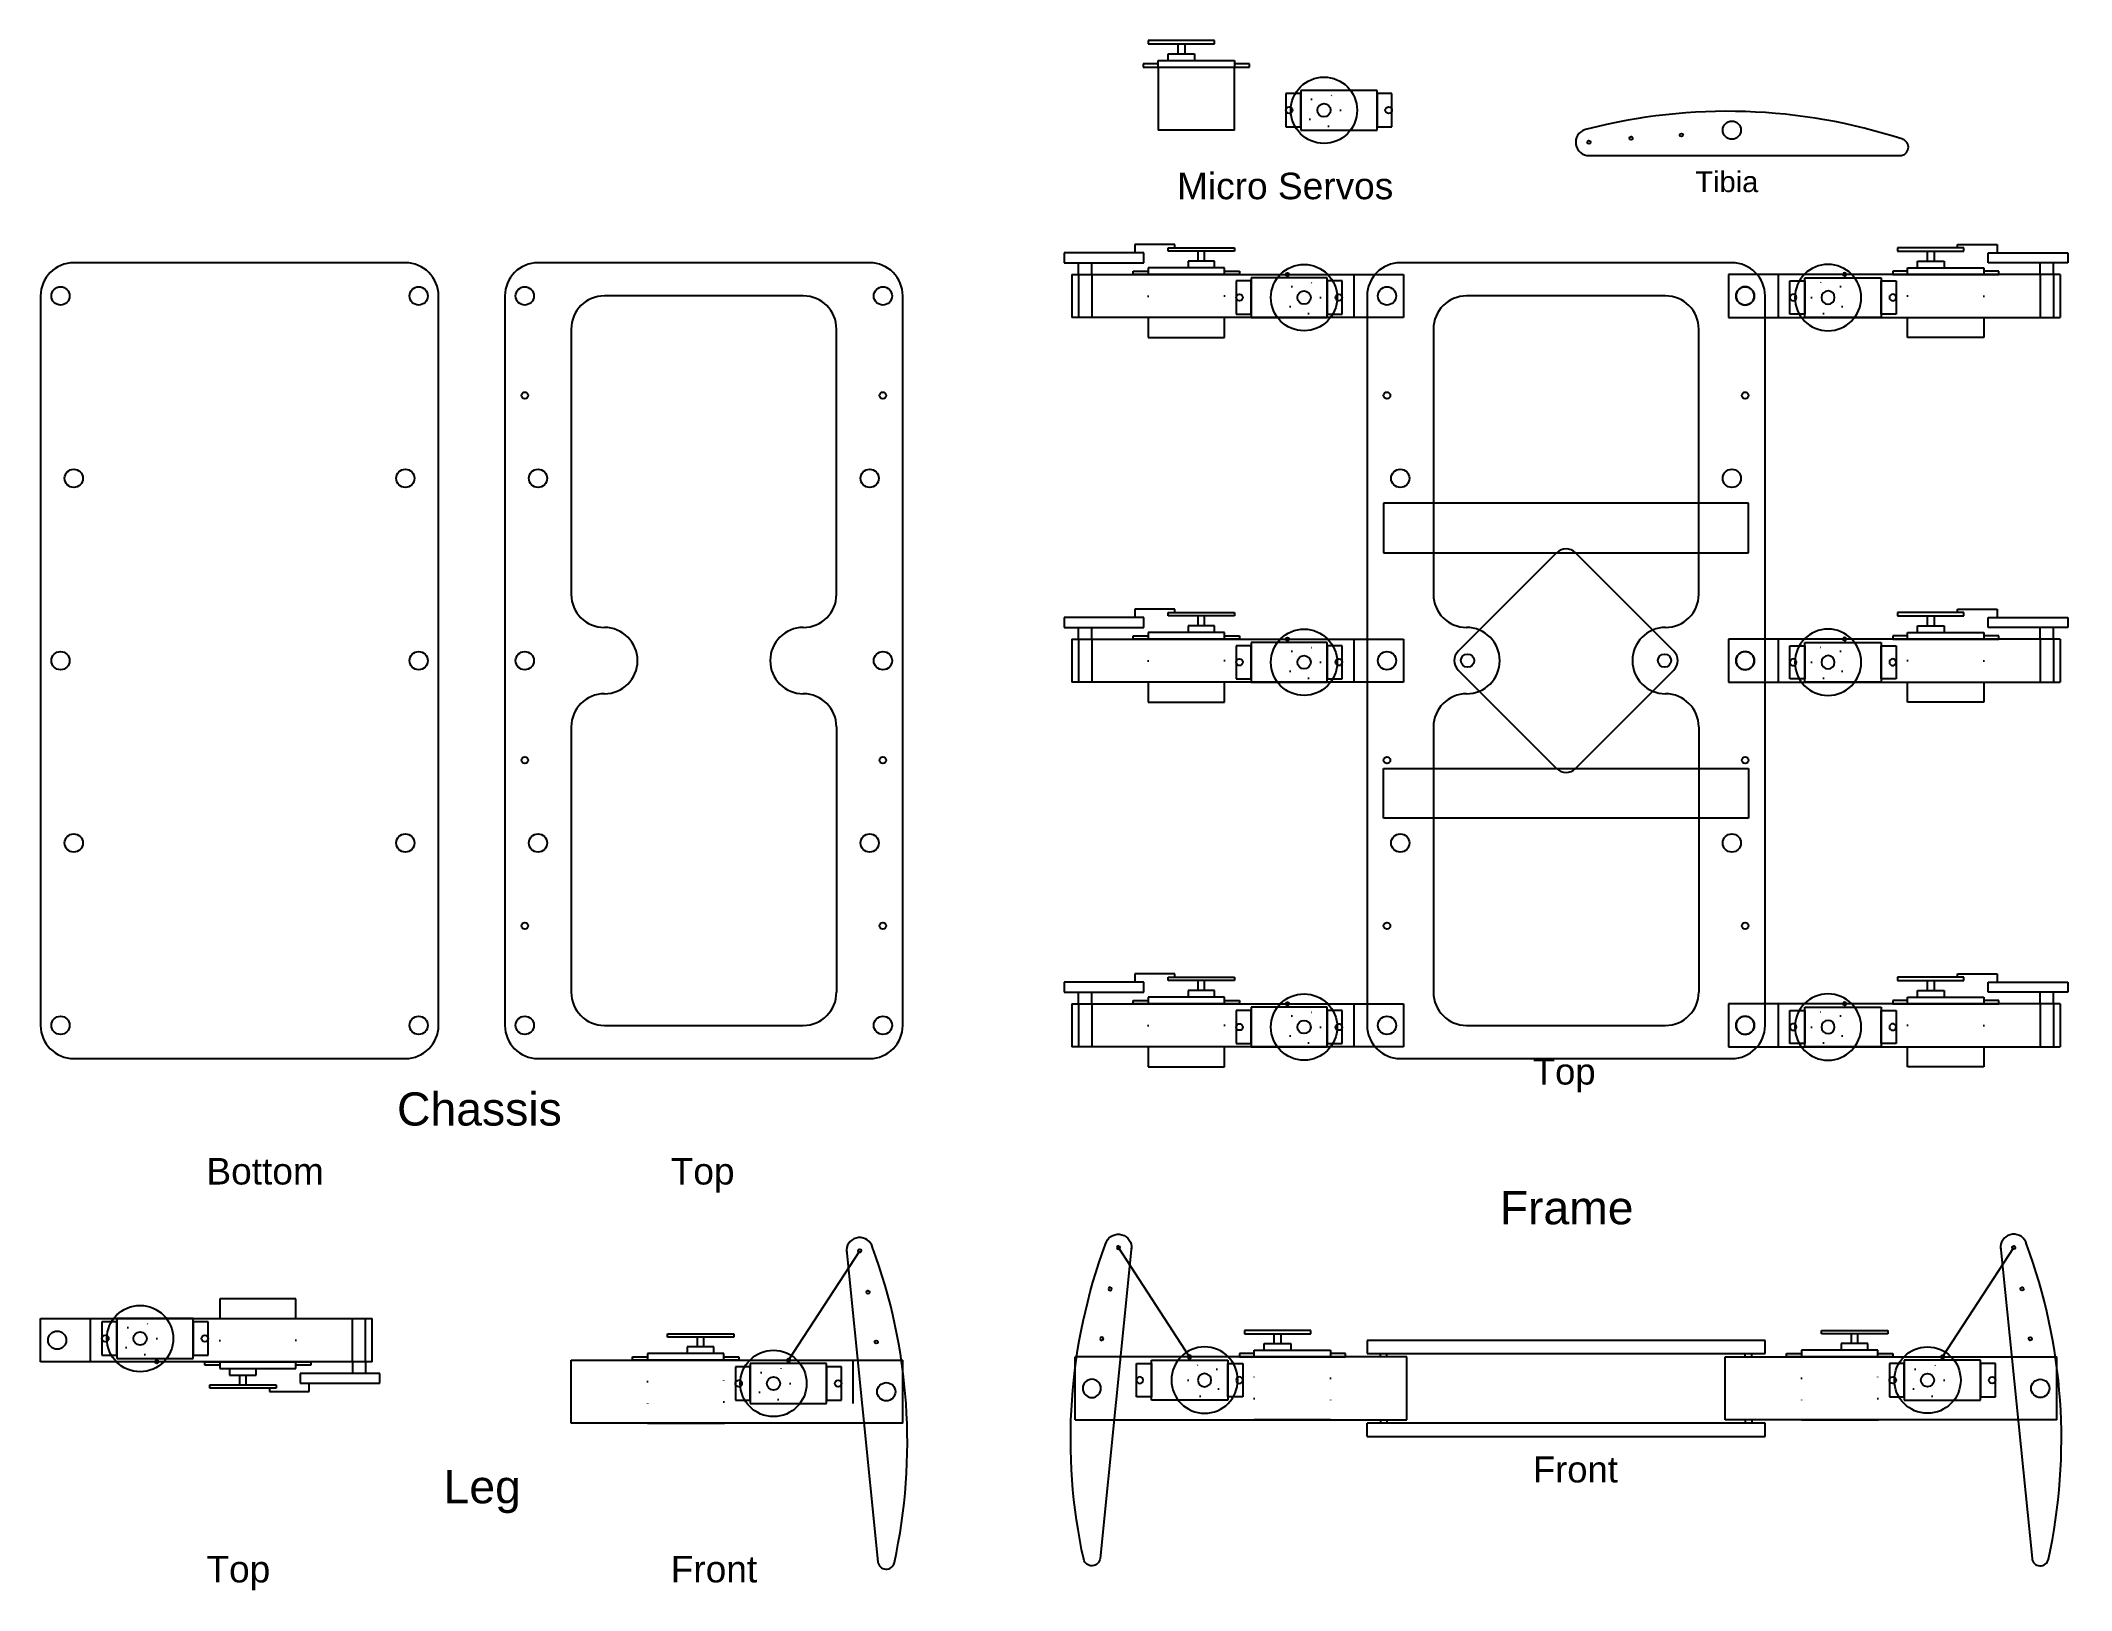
# Model space of a CAD drawing. Header units: millimetres. Extents: x -660 to -48, y 20 to 487.
import ezdxf

# ---------------------------------------------------------------- set-up
doc = ezdxf.new("R2010")
doc.units = ezdxf.units.MM
doc.linetypes.add('DASHED', pattern=[19.05, 12.7, -6.35])
doc.linetypes.add('DOT', pattern=[6.35, 0, -6.35])
doc.layers.get('0').update_dxf_attribs({"linetype": 'CONTINUOUS', "lineweight": 25, "true_color": 0x000000})
doc.styles.add('textstyle0', font='')
doc.styles.add('textstyle1', font='')
doc.styles.add('textstyle10', font='')
doc.styles.add('textstyle2', font='')
doc.styles.add('textstyle3', font='')
doc.styles.add('textstyle4', font='')
doc.styles.add('textstyle5', font='')
doc.styles.add('textstyle6', font='')
doc.styles.add('textstyle7', font='')
doc.styles.add('textstyle8', font='')
doc.styles.add('textstyle9', font='')
doc.styles.get('textstyle0').set_extended_font_data('Arial')
doc.styles.get('textstyle1').set_extended_font_data('Arial')
doc.styles.get('textstyle10').set_extended_font_data('Arial')
doc.styles.get('textstyle2').set_extended_font_data('Arial')
doc.styles.get('textstyle3').set_extended_font_data('Arial')
doc.styles.get('textstyle4').set_extended_font_data('Arial')
doc.styles.get('textstyle5').set_extended_font_data('Arial')
doc.styles.get('textstyle6').set_extended_font_data('Arial')
doc.styles.get('textstyle7').set_extended_font_data('Arial')
doc.styles.get('textstyle8').set_extended_font_data('Arial')
doc.styles.get('textstyle9').set_extended_font_data('Arial')

# ---------------------------------------------------------------- blocks, each defined once
blk = doc.blocks.new('leg_top')
for p, q in [((72, 15), (49, 15)), ((49, 15), (49, 9)), ((72, 9), (72, 15)), ((-5, -4), (-5, 9)), ((-5, 9), (95, 9)), ((18, 8), (13.5, 8)), ((13.5, 8), (13.5, -2)), ((41, 9), (18, 9)), ((18, 9), (18, -3)), ((18, -2), (18, 8)), ((41, -3), (41, 9)), ((45.5, 8), (41, 8)), ((41, 8), (41, -2)), ((45.5, -2), (45.5, 8)), ((95, -4), (95, 9)), ((95, -4), (-5, -4)), ((13.5, -2), (18, -2)), ((18, -3), (41, -3)), ((41, -2), (45.5, -2)), ((44.5, -4), (49, -4)), ((44.5, -5), (44.5, -4)), ((49, -5), (44.5, -5)), ((49, -4), (72, -4)), ((49, -4), (49, -5)), ((49, -5), (49, -6)), ((49, -6), (72, -6)), ((52, -6), (52, -8)), ((60, -8), (60, -6)), ((72, -4), (76.5, -4)), ((72, -5), (72, -4)), ((76.5, -5), (72, -5)), ((72, -6), (72, -5)), ((76.5, -4), (76.5, -5)), ((89, -4), (89, -7.5)), ((93, -4), (93, -7.5)), ((46, -11), (66, -11)), ((46, -12), (46, -11)), ((66, -12), (46, -12)), ((52, -8), (60, -8)), ((55, -8), (55, -11)), ((55, -11), (57, -11)), ((57, -11), (57, -8)), ((64, -12), (64, -13)), ((66, -11), (66, -12)), ((97.3, -7.5), (73.3, -7.5)), ((73.3, -7.5), (73.3, -10.5)), ((73.3, -10.5), (97.3, -10.5)), ((76, -13), (76, -10.5)), ((97.3, -10.5), (97.3, -7.5)), ((64, -13), (76, -13))]:
    blk.add_line(p, q)
at = {"linetype": 'DASHED'}
for p, q in [((10, -4), (10, 9)), ((89, -4), (89, 9)), ((93, -4), (93, 9))]:
    blk.add_line(p, q, dxfattribs=at)
at = {"linetype": 'DOT'}
for p, q in [((49, -4), (49, 9)), ((72, 9), (72, -4))]:
    blk.add_line(p, q, dxfattribs=at)
for centre, radius in [((25, 3), 10), ((0, 2.5), 2.75), ((14.5, 3), 1), ((25, 3), 2), ((44.5, 3), 1), ((30, -4), 0.5)]:
    blk.add_circle(centre, radius)
blk.add_circle((25, 3), 5, dxfattribs=at)
blk = doc.blocks.new('tibia')
blk.add_line((-11.99, 42.78), (-2.49, -51.25))
for centre, radius in [((-8, 42.5), 0.5), ((-5.5, 30), 0.5), ((-3, 15), 0.5), ((0, 0), 2.75)]:
    blk.add_circle(centre, radius)
for centre, radius, start, end in [((-8, 42.5), 4, 14.63815, 175.95223), ((-163.08, -15.23), 169.46, 347.63226, 20.28172), ((0, -51), 2.5, 185.80628, 347.85911)]:
    blk.add_arc(centre, radius, start, end)
blk = doc.blocks.new('leg_side')
for p, q in [((-41.45, 3), (-20, 36)), ((-23.99, 36.28), (-23.98, 35.6)), ((-78, 11), (-58, 11)), ((-78, 10), (-78, 11)), ((-58, 10), (-78, 10)), ((-64, 7), (-72, 7)), ((-72, 7), (-72, 5)), ((-67, 10), (-69, 10)), ((-69, 10), (-69, 7)), ((-67, 10), (-69, 10)), ((-67, 7), (-67, 10)), ((-64, 5), (-64, 7)), ((-58, 11), (-58, 10)), ((-107, -16), (-107, 3)), ((-107, 3), (-7, 3)), ((-88.5, 3), (-88.5, 4)), ((-88.5, 4), (-84, 4)), ((-84, 3), (-88.5, 3)), ((-61, 5), (-84, 5)), ((-84, 5), (-84, 4)), ((-84, 4), (-84, 3)), ((-61, 3), (-84, 3)), ((-61, 4), (-61, 5)), ((-61, 3), (-61, 4)), ((-61, 4), (-56.5, 4)), ((-56.5, 3), (-61, 3)), ((-53, 1), (-57.5, 1)), ((-57.5, 1), (-57.5, -9)), ((-56.5, 4), (-56.5, 3)), ((-30, 2), (-53, 2)), ((-53, 2), (-53, -10)), ((-53, -9), (-53, 1)), ((-30, -10), (-30, 2)), ((-25.5, 1), (-30, 1)), ((-30, 1), (-30, -9)), ((-25.5, -9), (-25.5, 1)), ((-7, -16), (-7, 3)), ((-57.5, -9), (-53, -9)), ((-53, -10), (-30, -10)), ((-30, -9), (-25.5, -9)), ((-7, -16), (-107, -16)), ((-84, -16), (-61, -16))]:
    blk.add_line(p, q)
at = {"linetype": 'DOT'}
for p, q in [((-84, 3), (-84, -16)), ((-61, -16), (-61, 3))]:
    blk.add_line(p, q, dxfattribs=at)
for centre, radius in [((-46, -4), 10), ((-41.45, 3), 0.5), ((-56.5, -4), 1), ((-46, -4), 2), ((-26.5, -4), 1), ((-12, -6.5), 2.75), ((-12, -6.5), 2.75)]:
    blk.add_circle(centre, radius)
blk.add_circle((-46, -4), 5, dxfattribs=at)
blk.add_blockref('tibia', (-12, -6.5))
blk = doc.blocks.new('chassis_bottom')
for p, q in [((50, 120), (-50, 120)), ((-60, 110), (-60, -110)), ((60, -110), (60, 110)), ((-50, -120), (50, -120))]:
    blk.add_line(p, q)
for centre in [(-54, 110), (54, 110), (-50, 55), (50, 55), (-54, 0), (54, 0), (-50, -55), (50, -55), (-54, -110), (54, -110)]:
    blk.add_circle(centre, 2.75)
for centre, start, end in [((-50, 110), 90, 180), ((50, 110), 0, 90), ((-50, -110), 180, 270), ((50, -110), 270, 0)]:
    blk.add_arc(centre, 10, start, end)
blk = doc.blocks.new('chassis_top')
for p, q in [((50, 120), (-50, 120)), ((-60, 110), (-60, -110)), ((30, 110), (-30, 110)), ((60, -110), (60, 110)), ((-40, 100), (-40, 20)), ((40, 20), (40, 100)), ((-40, -20), (-40, -100)), ((40, -20), (40, -100)), ((-30, -110), (30, -110)), ((-50, -120), (50, -120))]:
    blk.add_line(p, q)
for centre, radius in [((-54, 110), 2.75), ((54, 110), 2.75), ((-54, 80), 1), ((54, 80), 1), ((-50, 55), 2.75), ((50, 55), 2.75), ((-54, 0), 2.75), ((54, 0), 2.75), ((-54, -30), 1), ((54, -30), 1), ((-50, -55), 2.75), ((50, -55), 2.75), ((-54, -80), 1), ((54, -80), 1), ((-54, -110), 2.75), ((54, -110), 2.75)]:
    blk.add_circle(centre, radius)
for centre, start, end in [((-50, 110), 90, 180), ((50, 110), 0, 90), ((-30, 100), 90, 180), ((30, 100), 0, 90), ((-30, 20), 180, 270), ((30, 20), 270, 0), ((-30, 0), 0, 90), ((30, 0), 90, 180), ((-30, 0), 270, 0), ((30, 0), 180, 270), ((-30, -20), 90, 180), ((30, -20), 0, 90), ((-30, -100), 180, 270), ((30, -100), 270, 0), ((-50, -110), 180, 270), ((50, -110), 270, 0)]:
    blk.add_arc(centre, 10, start, end)
blk = doc.blocks.new('pcb')
for p, q in [((-32.53, 2.83), (-2.83, 32.53)), ((2.83, 32.53), (32.53, 2.83)), ((-2.83, -32.53), (-32.53, -2.83)), ((32.53, -2.83), (2.83, -32.53))]:
    blk.add_line(p, q)
for centre in [(-29.7, 0), (29.7, 0)]:
    blk.add_circle(centre, 2)
for centre, start, end in [((0, 29.7), 45, 135), ((-29.7, 0), 135, 225), ((29.7, 0), 315, 45), ((0, -29.7), 225, 315)]:
    blk.add_arc(centre, 4, start, end)

msp = doc.modelspace()

# ---------------------------------------------------------------- linework, layer by layer
for p, q in [((-306, 487), (-326, 487)), ((-326, 487), (-326, 486)), ((-326, 486), (-306, 486)), ((-317, 483), (-317, 486)), ((-317, 486), (-315, 486)), ((-315, 486), (-315, 483)), ((-306, 486), (-306, 487)), ((-323, 480), (-327.5, 480)), ((-327.5, 480), (-327.5, 479)), ((-327.5, 479), (-323, 479)), ((-323, 480), (-323, 481)), ((-323, 481), (-300, 481)), ((-323, 479), (-323, 480)), ((-323, 479), (-300, 479)), ((-323, 479), (-323, 460)), ((-320, 483), (-312, 483)), ((-320, 481), (-320, 483)), ((-312, 483), (-312, 481)), ((-300, 481), (-300, 480)), ((-295.5, 480), (-300, 480)), ((-300, 480), (-300, 479)), ((-300, 479), (-295.5, 479)), ((-300, 460), (-300, 479)), ((-295.5, 479), (-295.5, 480)), ((-257, 472), (-280, 472)), ((-280, 472), (-280, 460)), ((-257, 460), (-257, 472)), ((-280, 471), (-284.5, 471)), ((-284.5, 471), (-284.5, 461)), ((-280, 461), (-280, 471)), ((-252.5, 471), (-257, 471)), ((-257, 471), (-257, 461)), ((-252.5, 461), (-252.5, 471)), ((-300, 460), (-323, 460)), ((-284.5, 461), (-280, 461)), ((-280, 460), (-257, 460)), ((-257, 461), (-252.5, 461)), ((-145, 347.5), (-255, 347.5)), ((-255, 347.5), (-255, 332.5)), ((-145, 332.5), (-145, 347.5)), ((-255, 332.5), (-145, 332.5)), ((-230, 310), (-230, 310)), ((-170, 310), (-170, 310)), ((-220, 300), (-220, 300)), ((-180, 300), (-180, 300)), ((-230, 290), (-230, 290)), ((-170, 290), (-170, 290)), ((-255, 267.5), (-145, 267.5)), ((-255, 252.5), (-255, 267.5)), ((-145, 267.5), (-145, 252.5)), ((-145, 252.5), (-255, 252.5)), ((-140, 95), (-260, 95)), ((-260, 95), (-260, 91)), ((-140, 91), (-140, 95)), ((-260, 91), (-140, 91)), ((-256, 90), (-256, 91)), ((-254, 90), (-254, 91)), ((-146, 90), (-146, 91)), ((-144, 90), (-144, 91)), ((-140, 70), (-260, 70)), ((-260, 66), (-260, 70)), ((-256, 71), (-256, 70)), ((-254, 71), (-254, 70)), ((-146, 71), (-146, 70)), ((-144, 71), (-144, 70)), ((-140, 66), (-140, 70)), ((-260, 66), (-140, 66))]:
    msp.add_line(p, q)
at = {"linetype": 'DOT'}
for p, q in [((-256, 95), (-256, 91)), ((-254, 91), (-254, 95)), ((-146, 91), (-146, 95)), ((-144, 95), (-144, 91)), ((-256, 70), (-256, 66)), ((-254, 70), (-254, 66)), ((-146, 70), (-146, 66)), ((-144, 70), (-144, 66))]:
    msp.add_line(p, q, dxfattribs=at)
at = {"linetype": 'DASHED'}
msp.add_line((-415, 76), (-415, 89), dxfattribs=at)
for centre, radius in [((-273, 466), 10), ((-283.5, 466), 1), ((-273, 466), 2), ((-253.5, 466), 1)]:
    msp.add_circle(centre, radius)
at = {"linetype": 'DOT'}
msp.add_circle((-273, 466), 5, dxfattribs=at)

# ---------------------------------------------------------------- block references
for name, p, rotation in [('tibia', (-150, 460), 84.2), ('leg_top', (-254, 412.5), 180), ('leg_top', (-254, 302.5), 180), ('leg_top', (-254, 192.5), 180)]:
    msp.add_blockref(name, p, dxfattribs=dict(rotation=rotation))
at = {"yscale": -1}
for name, p, rotation in [('leg_top', (-146, 412.5), 360), ('leg_top', (-146, 302.5), 360), ('leg_top', (-146, 192.5), 360), ('leg_side', (-355, 87), 180)]:
    msp.add_blockref(name, p, dxfattribs=dict(at, rotation=rotation))
for name, p in [('chassis_bottom', (-600, 300)), ('chassis_top', (-460, 300)), ('chassis_top', (-200, 300)), ('chassis_bottom', (-200, 300)), ('pcb', (-200, 300)), ('leg_side', (-393, 86)), ('leg_side', (-45, 87)), ('leg_top', (-655, 92.54))]:
    msp.add_blockref(name, p)

# ---------------------------------------------------------------- texts
at = {"attachment_point": 1}
for s, insert, char_height, style in [('Micro Servos', (-317.3, 447.16), 8, 'textstyle6'), ('\\H6.28571;Tibia', (-161.03, 447.58), 8, 'textstyle10'), ('\\H7.85714;Top', (-210, 180), 10, 'textstyle9'), ('Chassis', (-552.52, 169.78), 10, 'textstyle0'), ('Bottom', (-610, 150), 8, 'textstyle2'), ('Top', (-470, 150), 8, 'textstyle1'), ('Frame', (-220, 140), 10, 'textstyle7'), ('Leg', (-538.48, 55.85), 10, 'textstyle3'), ('\\H7.85714;Front', (-210, 60), 10, 'textstyle8'), ('Top', (-610, 30), 8, 'textstyle4'), ('Front', (-470, 30), 8, 'textstyle5')]:
    msp.add_mtext(s, dxfattribs=dict(at, insert=insert, char_height=char_height, style=style))

doc.saveas('drawing.dxf')
